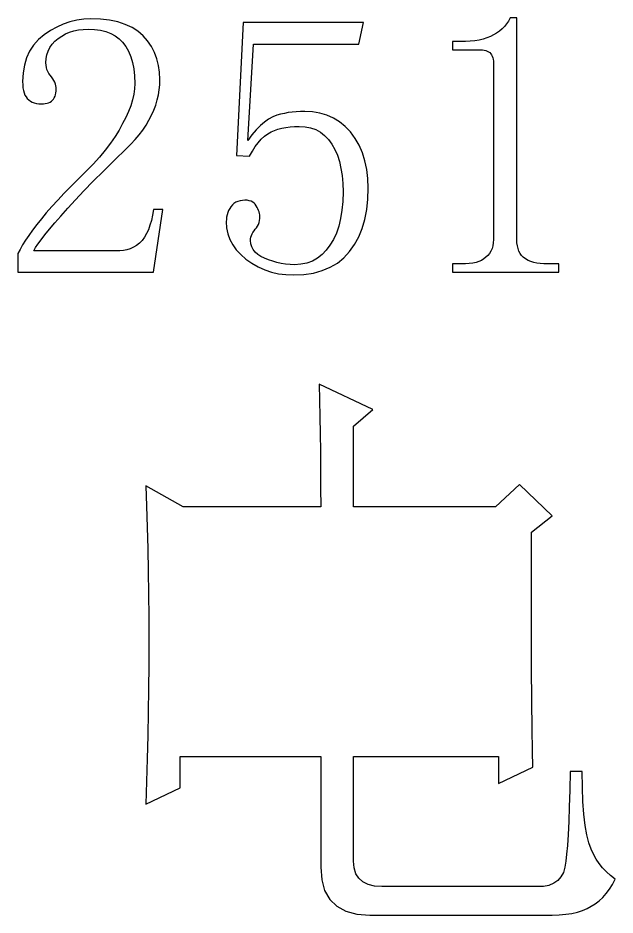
# Model space of a CAD drawing. Extents: x -190 to 190, y -140 to 140.
# Drawn here: x -153.55 to -144.67, y -121.73 to -108.4 of the extents above; entities that cross this region are included whole.
import ezdxf

# ---------------------------------------------------------------- set-up
doc = ezdxf.new("R2010")
doc.units = 0
doc.header["$MEASUREMENT"] = 0
doc.layers.get('0').update_dxf_attribs({"linetype": 'CONTINUOUS'})

msp = doc.modelspace()

# ---------------------------------------------------------------- linework, layer by layer
for points in [[(-146.13, -111.689004), (-146.13, -108.397002), (-146.13, -108.397002), (-146.227002, -108.397002), (-146.227002, -108.397002), (-146.253008, -108.442998), (-146.253008, -108.442998), (-146.282002, -108.485996), (-146.282002, -108.485996), (-146.313994, -108.525), (-146.313994, -108.525), (-146.35, -108.561006), (-146.35, -108.561006), (-146.388994, -108.592998), (-146.388994, -108.592998), (-146.430996, -108.622002), (-146.430996, -108.622002), (-146.477002, -108.646992), (-146.477002, -108.646992), (-146.522998, -108.672998), (-146.522998, -108.672998), (-146.574004, -108.695), (-146.574004, -108.695), (-146.629004, -108.712998), (-146.629004, -108.712998), (-146.687998, -108.727002), (-146.687998, -108.727002), (-146.752002, -108.737002), (-146.752002, -108.737002), (-146.820996, -108.742998), (-146.820996, -108.742998), (-146.893994, -108.745), (-146.893994, -108.745), (-147.088008, -108.745), (-147.088008, -108.745), (-147.088008, -108.87), (-147.088008, -108.87), (-146.698994, -108.87), (-146.698994, -108.87), (-146.669004, -108.87), (-146.669004, -108.87), (-146.641006, -108.872998), (-146.641006, -108.872998), (-146.614004, -108.877002), (-146.614004, -108.877002), (-146.590996, -108.882998), (-146.590996, -108.882998), (-146.568994, -108.891006), (-146.568994, -108.891006), (-146.55, -108.9), (-146.55, -108.9), (-146.532998, -108.910996), (-146.532998, -108.910996), (-146.518008, -108.927998), (-146.518008, -108.927998), (-146.505996, -108.946006), (-146.505996, -108.946006), (-146.495, -108.967002), (-146.495, -108.967002), (-146.487002, -108.987998), (-146.487002, -108.987998), (-146.482002, -109.012002), (-146.482002, -109.012002), (-146.477998, -109.036992), (-146.477998, -109.036992), (-146.477002, -109.063994), (-146.477002, -109.063994), (-146.477002, -111.689004), (-146.477002, -111.689004), (-146.47999, -111.739004), (-146.47999, -111.739004), (-146.485996, -111.783994), (-146.485996, -111.783994), (-146.497998, -111.826006), (-146.497998, -111.826006), (-146.513994, -111.864004), (-146.513994, -111.864004), (-146.533994, -111.897002), (-146.533994, -111.897002), (-146.559004, -111.927002), (-146.559004, -111.927002), (-146.587998, -111.952998), (-146.587998, -111.952998), (-146.617998, -111.979004), (-146.617998, -111.979004), (-146.652998, -112.001006), (-146.652998, -112.001006), (-146.691992, -112.017998), (-146.691992, -112.017998), (-146.735996, -112.031992), (-146.735996, -112.031992), (-146.783994, -112.042002), (-146.783994, -112.042002), (-146.836992, -112.047998), (-146.836992, -112.047998), (-146.893994, -112.05), (-146.893994, -112.05), (-147.088008, -112.05), (-147.088008, -112.05), (-147.088008, -112.175), (-147.088008, -112.175), (-145.505, -112.175), (-145.505, -112.175), (-145.505, -112.05), (-145.505, -112.05), (-145.726992, -112.05), (-145.726992, -112.05), (-145.780996, -112.047998), (-145.780996, -112.047998), (-145.832002, -112.042002), (-145.832002, -112.042002), (-145.879004, -112.031992), (-145.879004, -112.031992), (-145.922002, -112.017998), (-145.922002, -112.017998), (-145.962998, -112.001006), (-145.962998, -112.001006), (-145.999004, -111.979004), (-145.999004, -111.979004), (-146.033008, -111.952998), (-146.033008, -111.952998), (-146.059004, -111.927002), (-146.059004, -111.927002), (-146.08, -111.897002), (-146.08, -111.897002), (-146.097998, -111.864004), (-146.097998, -111.864004), (-146.111992, -111.826006), (-146.111992, -111.826006), (-146.121992, -111.783994), (-146.121992, -111.783994), (-146.127998, -111.739004), (-146.127998, -111.739004), (-146.13, -111.689004)], [(-151.813994, -109.257998), (-151.811006, -109.37), (-151.811006, -109.37), (-151.813994, -109.45), (-151.813994, -109.45), (-151.825, -109.532002), (-151.825, -109.532002), (-151.843994, -109.615), (-151.843994, -109.615), (-151.87, -109.700996), (-151.87, -109.700996), (-151.903008, -109.787998), (-151.903008, -109.787998), (-151.942998, -109.875996), (-151.942998, -109.875996), (-151.990996, -109.967002), (-151.990996, -109.967002), (-152.042998, -110.062998), (-152.042998, -110.062998), (-152.103008, -110.160996), (-152.103008, -110.160996), (-152.172002, -110.26), (-152.172002, -110.26), (-152.25001, -110.361006), (-152.25001, -110.361006), (-152.336006, -110.464004), (-152.336006, -110.464004), (-152.43, -110.569004), (-152.43, -110.569004), (-152.532998, -110.675), (-152.532998, -110.675), (-152.647998, -110.787998), (-152.647998, -110.787998), (-152.757002, -110.897002), (-152.757002, -110.897002), (-152.859004, -111.002998), (-152.859004, -111.002998), (-152.955, -111.103994), (-152.955, -111.103994), (-153.042998, -111.201006), (-153.042998, -111.201006), (-153.125, -111.294004), (-153.125, -111.294004), (-153.199004, -111.382998), (-153.199004, -111.382998), (-153.267998, -111.469004), (-153.267998, -111.469004), (-153.33, -111.55), (-153.33, -111.55), (-153.385996, -111.628008), (-153.385996, -111.628008), (-153.43501, -111.700996), (-153.43501, -111.700996), (-153.478994, -111.77), (-153.478994, -111.77), (-153.515996, -111.836006), (-153.515996, -111.836006), (-153.547002, -111.897002), (-153.547002, -111.897002), (-153.547002, -112.175), (-153.547002, -112.175), (-151.532988, -112.175), (-151.532988, -112.175), (-151.393994, -111.245), (-151.393994, -111.245), (-151.532988, -111.245), (-151.532988, -111.245), (-151.546006, -111.328994), (-151.546006, -111.328994), (-151.563008, -111.406992), (-151.563008, -111.406992), (-151.584004, -111.477998), (-151.584004, -111.477998), (-151.608008, -111.543994), (-151.608008, -111.543994), (-151.63501, -111.602998), (-151.63501, -111.602998), (-151.665, -111.656006), (-151.665, -111.656006), (-151.699004, -111.702998), (-151.699004, -111.702998), (-151.74, -111.743008), (-151.74, -111.743008), (-151.783008, -111.777998), (-151.783008, -111.777998), (-151.829004, -111.805996), (-151.829004, -111.805996), (-151.876006, -111.827998), (-151.876006, -111.827998), (-151.925996, -111.842998), (-151.925996, -111.842998), (-151.977998, -111.852998), (-151.977998, -111.852998), (-152.032998, -111.855996), (-152.032998, -111.855996), (-153.310996, -111.855996), (-153.310996, -111.855996), (-153.285, -111.810996), (-153.285, -111.810996), (-153.248994, -111.757002), (-153.248994, -111.757002), (-153.202998, -111.692998), (-153.202998, -111.692998), (-153.145, -111.62), (-153.145, -111.62), (-153.077002, -111.537002), (-153.077002, -111.537002), (-152.997998, -111.443994), (-152.997998, -111.443994), (-152.907998, -111.342002), (-152.907998, -111.342002), (-152.805996, -111.225996), (-152.805996, -111.225996), (-152.692002, -111.101006), (-152.692002, -111.101006), (-152.565996, -110.967998), (-152.565996, -110.967998), (-152.427002, -110.825), (-152.427002, -110.825), (-152.275996, -110.672998), (-152.275996, -110.672998), (-152.111992, -110.512002), (-152.111992, -110.512002), (-151.935996, -110.342002), (-151.935996, -110.342002), (-151.867002, -110.274004), (-151.867002, -110.274004), (-151.802998, -110.205), (-151.802998, -110.205), (-151.743994, -110.133994), (-151.743994, -110.133994), (-151.691006, -110.062998), (-151.691006, -110.062998), (-151.641992, -109.99), (-151.641992, -109.99), (-151.599004, -109.917002), (-151.599004, -109.917002), (-151.561006, -109.842002), (-151.561006, -109.842002), (-151.527002, -109.765996), (-151.527002, -109.765996), (-151.499004, -109.691006), (-151.499004, -109.691006), (-151.475996, -109.615996), (-151.475996, -109.615996), (-151.458994, -109.54), (-151.458994, -109.54), (-151.445996, -109.465), (-151.445996, -109.465), (-151.437998, -109.389004), (-151.437998, -109.389004), (-151.436006, -109.314004), (-151.436006, -109.314004), (-151.440996, -109.205), (-151.440996, -109.205), (-151.455996, -109.102002), (-151.455996, -109.102002), (-151.482002, -109.003994), (-151.482002, -109.003994), (-151.517002, -108.91), (-151.517002, -108.91), (-151.563008, -108.822002), (-151.563008, -108.822002), (-151.619004, -108.738994), (-151.619004, -108.738994), (-151.685996, -108.661006), (-151.685996, -108.661006), (-151.763008, -108.595), (-151.763008, -108.595), (-151.850996, -108.539004), (-151.850996, -108.539004), (-151.950996, -108.492998), (-151.950996, -108.492998), (-152.062002, -108.457002), (-152.062002, -108.457002), (-152.183994, -108.432002), (-152.183994, -108.432002), (-152.317998, -108.415996), (-152.317998, -108.415996), (-152.463008, -108.410996), (-152.463008, -108.410996), (-152.568994, -108.415996), (-152.568994, -108.415996), (-152.673008, -108.430996), (-152.673008, -108.430996), (-152.775, -108.455), (-152.775, -108.455), (-152.873994, -108.487998), (-152.873994, -108.487998), (-152.970996, -108.531992), (-152.970996, -108.531992), (-153.065, -108.585), (-153.065, -108.585), (-153.157998, -108.646992), (-153.157998, -108.646992), (-153.243008, -108.718994), (-153.243008, -108.718994), (-153.313994, -108.8), (-153.313994, -108.8), (-153.373008, -108.891006), (-153.373008, -108.891006), (-153.419004, -108.99), (-153.419004, -108.99), (-153.450996, -109.097998), (-153.450996, -109.097998), (-153.470996, -109.215), (-153.470996, -109.215), (-153.477002, -109.342002), (-153.477002, -109.342002), (-153.475996, -109.390996), (-153.475996, -109.390996), (-153.472002, -109.435996), (-153.472002, -109.435996), (-153.464004, -109.475996), (-153.464004, -109.475996), (-153.455, -109.512002), (-153.455, -109.512002), (-153.441992, -109.543008), (-153.441992, -109.543008), (-153.426006, -109.57), (-153.426006, -109.57), (-153.408008, -109.592002), (-153.408008, -109.592002), (-153.386992, -109.614004), (-153.386992, -109.614004), (-153.362002, -109.632998), (-153.362002, -109.632998), (-153.336006, -109.647998), (-153.336006, -109.647998), (-153.305996, -109.66), (-153.305996, -109.66), (-153.272998, -109.667998), (-153.272998, -109.667998), (-153.237998, -109.672998), (-153.237998, -109.672998), (-153.199004, -109.675), (-153.199004, -109.675), (-153.169004, -109.674004), (-153.169004, -109.674004), (-153.141006, -109.670996), (-153.141006, -109.670996), (-153.114004, -109.665), (-153.114004, -109.665), (-153.090996, -109.656992), (-153.090996, -109.656992), (-153.069004, -109.647002), (-153.069004, -109.647002), (-153.05001, -109.633994), (-153.05001, -109.633994), (-153.033008, -109.62), (-153.033008, -109.62), (-153.017998, -109.602998), (-153.017998, -109.602998), (-153.006006, -109.582998), (-153.006006, -109.582998), (-152.99501, -109.562002), (-152.99501, -109.562002), (-152.987002, -109.537998), (-152.987002, -109.537998), (-152.981992, -109.512002), (-152.981992, -109.512002), (-152.978008, -109.484004), (-152.978008, -109.484004), (-152.977002, -109.452998), (-152.977002, -109.452998), (-152.979004, -109.429004), (-152.979004, -109.429004), (-152.982998, -109.403994), (-152.982998, -109.403994), (-152.99, -109.379004), (-152.99, -109.379004), (-153, -109.352998), (-153, -109.352998), (-153.013008, -109.327002), (-153.013008, -109.327002), (-153.027998, -109.3), (-153.027998, -109.3), (-153.046992, -109.272002), (-153.046992, -109.272002), (-153.069004, -109.247998), (-153.069004, -109.247998), (-153.088008, -109.220996), (-153.088008, -109.220996), (-153.102998, -109.192998), (-153.102998, -109.192998), (-153.115, -109.164004), (-153.115, -109.164004), (-153.123008, -109.132002), (-153.123008, -109.132002), (-153.127998, -109.099004), (-153.127998, -109.099004), (-153.12999, -109.063994), (-153.12999, -109.063994), (-153.126006, -109.002002), (-153.126006, -109.002002), (-153.115, -108.943994), (-153.115, -108.943994), (-153.097002, -108.888994), (-153.097002, -108.888994), (-153.071006, -108.837002), (-153.071006, -108.837002), (-153.037998, -108.788994), (-153.037998, -108.788994), (-152.997002, -108.744004), (-152.997002, -108.744004), (-152.949004, -108.702998), (-152.949004, -108.702998), (-152.896006, -108.666006), (-152.896006, -108.666006), (-152.839004, -108.635), (-152.839004, -108.635), (-152.778994, -108.608994), (-152.778994, -108.608994), (-152.715996, -108.59), (-152.715996, -108.59), (-152.649004, -108.575), (-152.649004, -108.575), (-152.578994, -108.567002), (-152.578994, -108.567002), (-152.505, -108.563994), (-152.505, -108.563994), (-152.41, -108.567998), (-152.41, -108.567998), (-152.320996, -108.58), (-152.320996, -108.58), (-152.241006, -108.6), (-152.241006, -108.6), (-152.166992, -108.627998), (-152.166992, -108.627998), (-152.100996, -108.662998), (-152.100996, -108.662998), (-152.042002, -108.707002), (-152.042002, -108.707002), (-151.990996, -108.757998), (-151.990996, -108.757998), (-151.942998, -108.822002), (-151.942998, -108.822002), (-151.903008, -108.892998), (-151.903008, -108.892998), (-151.87, -108.972998), (-151.87, -108.972998), (-151.843994, -109.06), (-151.843994, -109.06), (-151.825, -109.155), (-151.825, -109.155), (-151.813994, -109.257998)], [(-149.167002, -109.792998), (-149.283008, -109.785996), (-149.283008, -109.785996), (-149.345996, -109.787002), (-149.345996, -109.787002), (-149.407998, -109.791006), (-149.407998, -109.791006), (-149.468008, -109.796006), (-149.468008, -109.796006), (-149.527998, -109.803994), (-149.527998, -109.803994), (-149.586006, -109.815), (-149.586006, -109.815), (-149.643008, -109.826992), (-149.643008, -109.826992), (-149.699004, -109.842002), (-149.699004, -109.842002), (-149.758994, -109.865996), (-149.758994, -109.865996), (-149.82, -109.900996), (-149.82, -109.900996), (-149.881006, -109.945), (-149.881006, -109.945), (-149.941992, -109.997998), (-149.941992, -109.997998), (-150.004004, -110.060996), (-150.004004, -110.060996), (-150.067002, -110.133994), (-150.067002, -110.133994), (-150.13, -110.217002), (-150.13, -110.217002), (-150.047002, -108.786006), (-150.047002, -108.786006), (-148.477002, -108.786006), (-148.477002, -108.786006), (-148.407998, -108.467002), (-148.407998, -108.467002), (-150.198994, -108.467002), (-150.198994, -108.467002), (-150.297002, -110.439004), (-150.297002, -110.439004), (-150.102002, -110.452998), (-150.102002, -110.452998), (-150.061992, -110.377998), (-150.061992, -110.377998), (-150.019004, -110.31), (-150.019004, -110.31), (-149.975996, -110.251006), (-149.975996, -110.251006), (-149.93, -110.198994), (-149.93, -110.198994), (-149.882998, -110.155), (-149.882998, -110.155), (-149.834004, -110.12), (-149.834004, -110.12), (-149.782998, -110.092002), (-149.782998, -110.092002), (-149.733008, -110.07), (-149.733008, -110.07), (-149.681006, -110.050996), (-149.681006, -110.050996), (-149.625, -110.035996), (-149.625, -110.035996), (-149.565, -110.023994), (-149.565, -110.023994), (-149.501992, -110.015), (-149.501992, -110.015), (-149.435996, -110.01), (-149.435996, -110.01), (-149.366006, -110.007998), (-149.366006, -110.007998), (-149.277998, -110.014004), (-149.277998, -110.014004), (-149.195996, -110.03), (-149.195996, -110.03), (-149.12, -110.056992), (-149.12, -110.056992), (-149.050996, -110.095), (-149.050996, -110.095), (-148.987998, -110.142998), (-148.987998, -110.142998), (-148.930996, -110.202002), (-148.930996, -110.202002), (-148.88, -110.272002), (-148.88, -110.272002), (-148.836006, -110.350996), (-148.836006, -110.350996), (-148.798008, -110.437998), (-148.798008, -110.437998), (-148.767988, -110.532002), (-148.767988, -110.532002), (-148.744004, -110.632998), (-148.744004, -110.632998), (-148.727002, -110.740996), (-148.727002, -110.740996), (-148.717002, -110.857002), (-148.717002, -110.857002), (-148.712988, -110.981006), (-148.712988, -110.981006), (-148.717002, -111.123008), (-148.717002, -111.123008), (-148.728994, -111.255), (-148.728994, -111.255), (-148.748994, -111.377998), (-148.748994, -111.377998), (-148.776992, -111.491006), (-148.776992, -111.491006), (-148.812998, -111.593994), (-148.812998, -111.593994), (-148.855996, -111.688008), (-148.855996, -111.688008), (-148.908008, -111.772002), (-148.908008, -111.772002), (-148.963008, -111.85), (-148.963008, -111.85), (-149.02499, -111.915), (-149.02499, -111.915), (-149.092998, -111.969004), (-149.092998, -111.969004), (-149.168994, -112.01), (-149.168994, -112.01), (-149.250996, -112.04), (-149.250996, -112.04), (-149.34, -112.057998), (-149.34, -112.057998), (-149.435996, -112.063994), (-149.435996, -112.063994), (-149.501992, -112.062002), (-149.501992, -112.062002), (-149.568008, -112.056006), (-149.568008, -112.056006), (-149.633008, -112.046006), (-149.633008, -112.046006), (-149.695996, -112.031992), (-149.695996, -112.031992), (-149.758994, -112.014004), (-149.758994, -112.014004), (-149.82, -111.992998), (-149.82, -111.992998), (-149.88001, -111.967002), (-149.88001, -111.967002), (-149.93499, -111.941006), (-149.93499, -111.941006), (-149.982002, -111.910996), (-149.982002, -111.910996), (-150.02, -111.877998), (-150.02, -111.877998), (-150.05, -111.84), (-150.05, -111.84), (-150.070996, -111.798008), (-150.070996, -111.798008), (-150.084004, -111.752998), (-150.084004, -111.752998), (-150.087998, -111.702998), (-150.087998, -111.702998), (-150.087002, -111.679004), (-150.087002, -111.679004), (-150.083008, -111.655), (-150.083008, -111.655), (-150.076006, -111.631992), (-150.076006, -111.631992), (-150.066006, -111.607998), (-150.066006, -111.607998), (-150.052998, -111.584004), (-150.052998, -111.584004), (-150.037002, -111.56), (-150.037002, -111.56), (-150.019004, -111.535996), (-150.019004, -111.535996), (-150.00001, -111.515), (-150.00001, -111.515), (-149.985, -111.492002), (-149.985, -111.492002), (-149.972002, -111.466992), (-149.972002, -111.466992), (-149.961992, -111.438994), (-149.961992, -111.438994), (-149.955, -111.409004), (-149.955, -111.409004), (-149.950996, -111.376006), (-149.950996, -111.376006), (-149.949004, -111.342002), (-149.949004, -111.342002), (-149.950996, -111.322002), (-149.950996, -111.322002), (-149.954004, -111.300996), (-149.954004, -111.300996), (-149.96, -111.28), (-149.96, -111.28), (-149.967998, -111.257998), (-149.967998, -111.257998), (-149.977998, -111.235996), (-149.977998, -111.235996), (-149.98999, -111.212998), (-149.98999, -111.212998), (-150.005, -111.189004), (-150.005, -111.189004), (-150.019004, -111.167002), (-150.019004, -111.167002), (-150.035996, -111.147998), (-150.035996, -111.147998), (-150.056006, -111.132998), (-150.056006, -111.132998), (-150.08, -111.120996), (-150.08, -111.120996), (-150.106992, -111.112998), (-150.106992, -111.112998), (-150.138008, -111.107002), (-150.138008, -111.107002), (-150.171992, -111.105996), (-150.171992, -111.105996), (-150.20999, -111.107998), (-150.20999, -111.107998), (-150.245, -111.114004), (-150.245, -111.114004), (-150.277998, -111.124004), (-150.277998, -111.124004), (-150.307998, -111.137002), (-150.307998, -111.137002), (-150.335, -111.155), (-150.335, -111.155), (-150.359004, -111.177002), (-150.359004, -111.177002), (-150.38, -111.202998), (-150.38, -111.202998), (-150.397998, -111.230996), (-150.397998, -111.230996), (-150.414004, -111.261006), (-150.414004, -111.261006), (-150.427002, -111.290996), (-150.427002, -111.290996), (-150.437002, -111.322998), (-150.437002, -111.322998), (-150.444004, -111.355996), (-150.444004, -111.355996), (-150.447998, -111.39), (-150.447998, -111.39), (-150.448994, -111.425), (-150.448994, -111.425), (-150.444004, -111.518008), (-150.444004, -111.518008), (-150.425996, -111.607002), (-150.425996, -111.607002), (-150.396006, -111.69), (-150.396006, -111.69), (-150.353994, -111.77), (-150.353994, -111.77), (-150.300996, -111.845), (-150.300996, -111.845), (-150.235, -111.915), (-150.235, -111.915), (-150.158008, -111.980996), (-150.158008, -111.980996), (-150.068994, -112.042998), (-150.068994, -112.042998), (-149.975, -112.095996), (-149.975, -112.095996), (-149.877998, -112.14), (-149.877998, -112.14), (-149.776992, -112.172998), (-149.776992, -112.172998), (-149.672002, -112.197998), (-149.672002, -112.197998), (-149.562998, -112.212002), (-149.562998, -112.212002), (-149.449004, -112.217002), (-149.449004, -112.217002), (-149.295996, -112.21), (-149.295996, -112.21), (-149.15501, -112.187998), (-149.15501, -112.187998), (-149.023994, -112.152998), (-149.023994, -112.152998), (-148.90499, -112.102998), (-148.90499, -112.102998), (-148.798008, -112.04), (-148.798008, -112.04), (-148.700996, -111.962002), (-148.700996, -111.962002), (-148.616006, -111.87), (-148.616006, -111.87), (-148.542002, -111.765), (-148.542002, -111.765), (-148.48, -111.651006), (-148.48, -111.651006), (-148.429004, -111.525996), (-148.429004, -111.525996), (-148.388994, -111.390996), (-148.388994, -111.390996), (-148.360996, -111.245996), (-148.360996, -111.245996), (-148.343994, -111.091006), (-148.343994, -111.091006), (-148.338008, -110.925), (-148.338008, -110.925), (-148.343994, -110.782002), (-148.343994, -110.782002), (-148.36, -110.647002), (-148.36, -110.647002), (-148.387002, -110.52), (-148.387002, -110.52), (-148.425, -110.400996), (-148.425, -110.400996), (-148.472998, -110.29), (-148.472998, -110.29), (-148.532002, -110.187002), (-148.532002, -110.187002), (-148.601992, -110.092002), (-148.601992, -110.092002), (-148.680996, -110.010996), (-148.680996, -110.010996), (-148.765996, -109.941992), (-148.765996, -109.941992), (-148.857002, -109.885996), (-148.857002, -109.885996), (-148.954004, -109.842002), (-148.954004, -109.842002), (-149.057002, -109.810996), (-149.057002, -109.810996), (-149.167002, -109.792998)], [(-149.068994, -113.840996), (-149.063008, -114.078994), (-149.063008, -114.078994), (-149.057998, -114.325), (-149.057998, -114.325), (-149.054004, -114.577998), (-149.054004, -114.577998), (-149.05, -114.837998), (-149.05, -114.837998), (-149.047998, -115.106006), (-149.047998, -115.106006), (-149.047002, -115.381006), (-149.047002, -115.381006), (-149.046006, -115.662998), (-149.046006, -115.662998), (-151.090996, -115.662998), (-151.090996, -115.662998), (-151.646006, -115.352002), (-151.646006, -115.352002), (-151.63501, -115.655), (-151.63501, -115.655), (-151.62499, -115.967002), (-151.62499, -115.967002), (-151.615996, -116.287998), (-151.615996, -116.287998), (-151.61, -116.617998), (-151.61, -116.617998), (-151.605996, -116.957002), (-151.605996, -116.957002), (-151.602998, -117.305), (-151.602998, -117.305), (-151.602002, -117.662998), (-151.602002, -117.662998), (-151.602998, -118.017002), (-151.602998, -118.017002), (-151.605996, -118.368994), (-151.605996, -118.368994), (-151.61, -118.717002), (-151.61, -118.717002), (-151.615996, -119.062998), (-151.615996, -119.062998), (-151.62499, -119.407002), (-151.62499, -119.407002), (-151.63501, -119.747002), (-151.63501, -119.747002), (-151.646006, -120.084004), (-151.646006, -120.084004), (-151.644004, -120.084004), (-151.644004, -120.084004), (-151.135, -119.841006), (-151.135, -119.841006), (-151.135, -119.374004), (-151.135, -119.374004), (-149.046006, -119.374004), (-149.046006, -119.374004), (-149.046006, -121.017998), (-149.046006, -121.017998), (-149.030996, -121.207002), (-149.030996, -121.207002), (-148.986992, -121.367002), (-148.986992, -121.367002), (-148.912002, -121.497002), (-148.912002, -121.497002), (-148.807002, -121.598994), (-148.807002, -121.598994), (-148.672002, -121.671992), (-148.672002, -121.671992), (-148.507998, -121.715), (-148.507998, -121.715), (-148.312998, -121.73), (-148.312998, -121.73), (-145.602002, -121.73), (-145.602002, -121.73), (-145.497988, -121.727002), (-145.497988, -121.727002), (-145.400996, -121.719004), (-145.400996, -121.719004), (-145.310996, -121.705), (-145.310996, -121.705), (-145.227998, -121.685996), (-145.227998, -121.685996), (-145.152998, -121.662002), (-145.152998, -121.662002), (-145.08501, -121.632002), (-145.08501, -121.632002), (-145.024004, -121.596006), (-145.024004, -121.596006), (-144.962998, -121.560996), (-144.962998, -121.560996), (-144.904004, -121.517998), (-144.904004, -121.517998), (-144.85, -121.467998), (-144.85, -121.467998), (-144.798994, -121.411006), (-144.798994, -121.411006), (-144.751992, -121.347002), (-144.751992, -121.347002), (-144.709004, -121.275), (-144.709004, -121.275), (-144.668994, -121.196006), (-144.668994, -121.196006), (-144.736006, -121.143994), (-144.736006, -121.143994), (-144.797002, -121.087002), (-144.797002, -121.087002), (-144.853994, -121.027998), (-144.853994, -121.027998), (-144.904004, -120.963994), (-144.904004, -120.963994), (-144.95, -120.897002), (-144.95, -120.897002), (-144.99, -120.825996), (-144.99, -120.825996), (-145.024004, -120.752002), (-145.024004, -120.752002), (-145.06, -120.656992), (-145.06, -120.656992), (-145.09, -120.54), (-145.09, -120.54), (-145.114004, -120.397998), (-145.114004, -120.397998), (-145.133008, -120.232998), (-145.133008, -120.232998), (-145.146992, -120.044004), (-145.146992, -120.044004), (-145.155, -119.832002), (-145.155, -119.832002), (-145.157988, -119.595996), (-145.157988, -119.595996), (-145.335, -119.595996), (-145.335, -119.595996), (-145.341992, -119.874004), (-145.341992, -119.874004), (-145.34999, -120.122002), (-145.34999, -120.122002), (-145.357998, -120.342002), (-145.357998, -120.342002), (-145.367998, -120.532002), (-145.367998, -120.532002), (-145.377998, -120.693994), (-145.377998, -120.693994), (-145.39, -120.825996), (-145.39, -120.825996), (-145.402002, -120.93), (-145.402002, -120.93), (-145.413994, -121.018994), (-145.413994, -121.018994), (-145.437998, -121.095996), (-145.437998, -121.095996), (-145.474004, -121.162002), (-145.474004, -121.162002), (-145.522002, -121.215996), (-145.522002, -121.215996), (-145.581006, -121.257998), (-145.581006, -121.257998), (-145.651992, -121.289004), (-145.651992, -121.289004), (-145.735, -121.307002), (-145.735, -121.307002), (-148.13501, -121.307002), (-148.13501, -121.307002), (-148.247002, -121.3), (-148.247002, -121.3), (-148.342002, -121.276992), (-148.342002, -121.276992), (-148.42001, -121.237998), (-148.42001, -121.237998), (-148.48, -121.183994), (-148.48, -121.183994), (-148.522998, -121.115), (-148.522998, -121.115), (-148.549004, -121.03), (-148.549004, -121.03), (-148.558008, -120.93), (-148.558008, -120.93), (-148.558008, -119.374004), (-148.558008, -119.374004), (-146.402002, -119.374004), (-146.402002, -119.374004), (-146.402002, -119.772998), (-146.402002, -119.772998), (-146.4, -119.772998), (-146.4, -119.772998), (-145.890996, -119.53), (-145.890996, -119.53), (-145.897002, -119.29), (-145.897002, -119.29), (-145.901992, -118.964004), (-145.901992, -118.964004), (-145.906006, -118.550996), (-145.906006, -118.550996), (-145.908994, -118.052998), (-145.908994, -118.052998), (-145.910996, -117.467998), (-145.910996, -117.467998), (-145.913008, -116.797998), (-145.913008, -116.797998), (-145.913008, -116.040996), (-145.913008, -116.040996), (-145.602002, -115.795996), (-145.602002, -115.795996), (-146.090996, -115.33), (-146.090996, -115.33), (-146.446006, -115.662998), (-146.446006, -115.662998), (-148.558008, -115.662998), (-148.558008, -115.662998), (-148.558008, -114.462998), (-148.558008, -114.462998), (-148.268994, -114.217998), (-148.268994, -114.217998), (-149.068994, -113.840996)]]:
    msp.add_lwpolyline(points)

doc.saveas('drawing.dxf')
